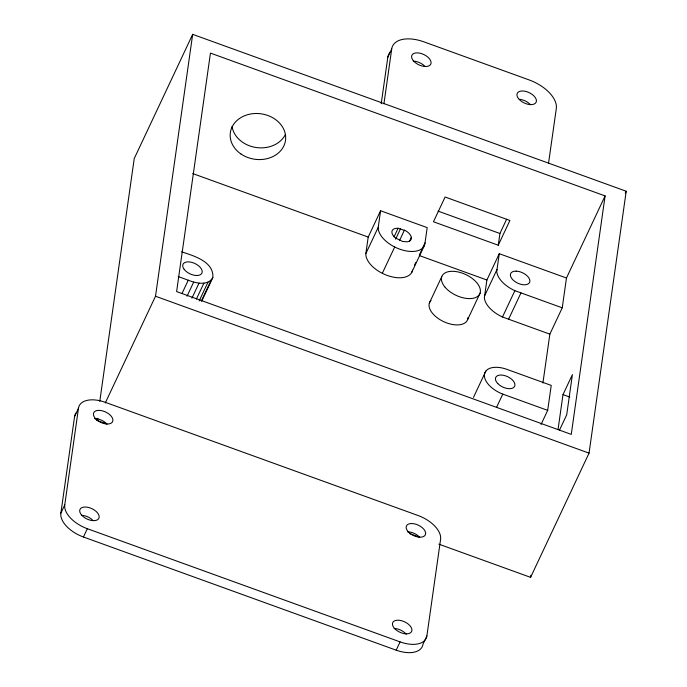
<?xml version="1.0" encoding="UTF-8"?>
<svg xmlns="http://www.w3.org/2000/svg" width="687" height="687" viewBox="0 0 687 687"><rect width="100%" height="100%" fill="white"/><g stroke="black" fill="none" stroke-linecap="round" stroke-linejoin="round"><path stroke-width="1.03" d="M201.789 301.112L212.841 277.617C214.155 261.558 193.433 255.701 181.608 251.846M74.574 416.537L78.473 408.241A26.518 14.556 25.2 0 1 105.274 402.307L418.014 515.49A26.518 14.556 25.2 0 1 440.59 539.295L426.876 635.947L422.977 644.243A26.518 14.556 25.2 0 1 396.176 650.177L83.436 537.002A26.518 14.556 25.2 0 1 60.86 513.189L74.574 416.537A26.518 14.556 25.2 0 1 75.965 412.99M60.86 513.189L64.758 504.902L78.473 408.241M107.138 424.102L97.056 420.453L97.356 418.331M99.77 401.371L134.231 158.56L192.678 34.35L626.209 191.244L589.042 453.137L530.587 577.346L438.838 544.147M105.274 402.986L155.511 296.243L192.678 34.35M381.216 103.685L387.812 57.253L391.71 48.957A31.817 17.467 25.2 0 1 423.87 41.838L529.213 79.958A31.817 17.467 25.2 0 1 556.307 108.529L548.518 163.403M383.921 103.84L391.71 48.957M412.535 270.111A25.058 13.757 25.2 0 1 387.562 275.556A25.058 13.757 25.2 0 1 365.853 253.606L368.206 237.067L380.589 210.754L427.194 227.62L425.03 242.872L422.823 247.569M365.853 253.606L378.236 227.285L380.589 210.754M549.858 334.14L502.489 316.999A25.058 13.757 25.2 0 1 484.361 297.583L486.894 280.021L499.277 253.701L566.466 278.02L562.241 307.819L549.858 334.14L542.919 383.02M498.264 245.216L509.9 220.475L445.099 197.023L433.454 221.764L498.264 245.216L499.921 233.503L506.637 219.23M562.241 307.819L514.872 290.678A25.058 13.757 25.2 0 1 496.744 271.262L499.277 253.701M547.685 410.362L551.232 385.398L507.607 369.615A22.267 12.229 25.2 0 0 484.524 373.977A22.267 12.229 25.2 0 0 502.781 394.115L547.685 410.362L541.055 424.463M530.587 577.346L530.888 575.225M558.042 429.521L562.997 394.604L572.408 374.604L566.706 414.811L559.536 430.045M605.101 195.915L571.258 434.39L176.611 291.571L210.454 53.097L605.101 195.915L566.466 278.02M97.056 420.453L97.975 418.512M182.064 293.366L188.255 280.202C195.778 283.233 207.895 286.17 212.841 277.617M187.036 296.217L193.674 282.125M191.931 298.167L199.007 283.121M83.436 537.002L87.335 528.707A26.518 14.556 25.2 0 1 64.758 504.902M196.379 299.12L203.902 283.147M199.161 300.975L208.006 282.177M201.325 300.966L211.064 280.287M394.046 236.886L398.099 228.273L405.562 230.677A10.442 5.728 25.2 0 1 407.408 241.798L402.702 241.506L395.532 237.985A10.442 5.728 25.2 0 1 398.099 228.273M395.618 239.179L400.573 228.651M382.307 273.306L394.69 246.994M399.473 240.639L404.428 230.119M409.529 241.223L411.333 237.393M414.416 265.422L415.747 262.606M419.285 255.083L421.938 249.45M411.607 272.653L423.999 246.332M429.358 303.053L441.741 276.732M467.692 319.472L480.076 293.151M484.653 295.762L497.044 269.441M502.489 316.999L514.872 290.678M508.578 319.24L520.961 292.928M473.472 397.395L485.855 371.074M496.589 407.271L502.781 394.115M396.176 650.177L400.074 641.89A26.518 14.556 25.2 0 0 426.876 635.947M625.29 193.184L626.209 191.244M438.108 211.132L499.921 233.503M192.721 173.562L368.206 237.067M419.817 255.744L486.894 280.021M562.997 394.604L569.806 397.069M155.511 296.243L589.042 453.137M409.607 533.559L419.688 537.208M87.335 528.707L400.074 641.89M178.199 276.552L188.255 280.202M285.182 134.867A27.841 22.937 8.1 0 1 255.856 147.465A27.841 22.937 8.1 0 1 232.06 126.502M468.036 317.446A20.876 11.464 25.2 0 1 444.034 321.808A20.876 11.464 25.2 0 1 430.964 300.502M425.03 242.872A25.058 13.757 25.2 0 1 400.71 249.501A25.058 13.757 25.2 0 1 378.236 227.285M387.812 57.253A31.817 17.467 25.2 0 1 390.465 51.791M519.733 99.332A10.442 5.728 25.2 0 1 530.45 104.664M413.308 61.143A10.442 5.728 25.2 0 1 424.91 66.33M394.115 628.476A10.442 5.728 25.2 0 1 406.249 634.213M81.409 515.302A10.442 5.728 25.2 0 1 93.011 520.471M407.563 531.815A10.442 5.728 25.2 0 1 419.242 536.762M94.557 418.649A10.442 5.728 25.2 0 1 106.305 423.39M516.152 271.142L513.979 271.313A10.442 5.728 25.2 0 0 514.434 281.181L516.676 282.632A10.442 5.728 25.2 0 0 529.9 280.794A10.442 5.728 25.2 0 0 516.152 271.142M444.764 286.857A20.876 11.464 25.2 0 0 478.47 295.702A20.876 11.464 25.2 0 0 459.483 272.275A20.876 11.464 25.2 0 0 444.764 286.857M240.948 153.974A27.841 22.937 8.1 0 0 285.423 140.861A27.841 22.937 8.1 0 0 247.406 114.763A27.841 22.937 8.1 0 0 240.948 153.974M184.116 269.287A10.442 5.728 25.2 0 0 201.008 274.276A10.442 5.728 25.2 0 0 192.257 262.494A10.442 5.728 25.2 0 0 184.116 269.287M497.749 383.535A10.442 5.728 25.2 0 0 514.383 386.764A10.442 5.728 25.2 0 0 503.459 375.291A10.442 5.728 25.2 0 0 497.749 383.535M518.522 98.653A10.442 5.728 25.2 0 0 535.388 103.256A10.442 5.728 25.2 0 0 526.139 91.517A10.442 5.728 25.2 0 0 518.522 98.653M413.866 61.323A10.442 5.728 25.2 0 0 430.509 64.604A10.442 5.728 25.2 0 0 419.637 53.122A10.442 5.728 25.2 0 0 413.866 61.323M395.326 629.258A10.442 5.728 25.2 0 0 411.625 631.482A10.442 5.728 25.2 0 0 399.611 620.309A10.442 5.728 25.2 0 0 395.326 629.258M408.662 532.236A10.442 5.728 25.2 0 0 425.184 535.104A10.442 5.728 25.2 0 0 413.857 523.734A10.442 5.728 25.2 0 0 408.662 532.236M96.128 419.259A10.442 5.728 25.2 0 0 112.539 421.775A10.442 5.728 25.2 0 0 100.834 410.508A10.442 5.728 25.2 0 0 96.128 419.259M81.985 515.49A10.442 5.728 25.2 0 0 98.619 518.754A10.442 5.728 25.2 0 0 87.738 507.272A10.442 5.728 25.2 0 0 81.985 515.49"/></g></svg>
